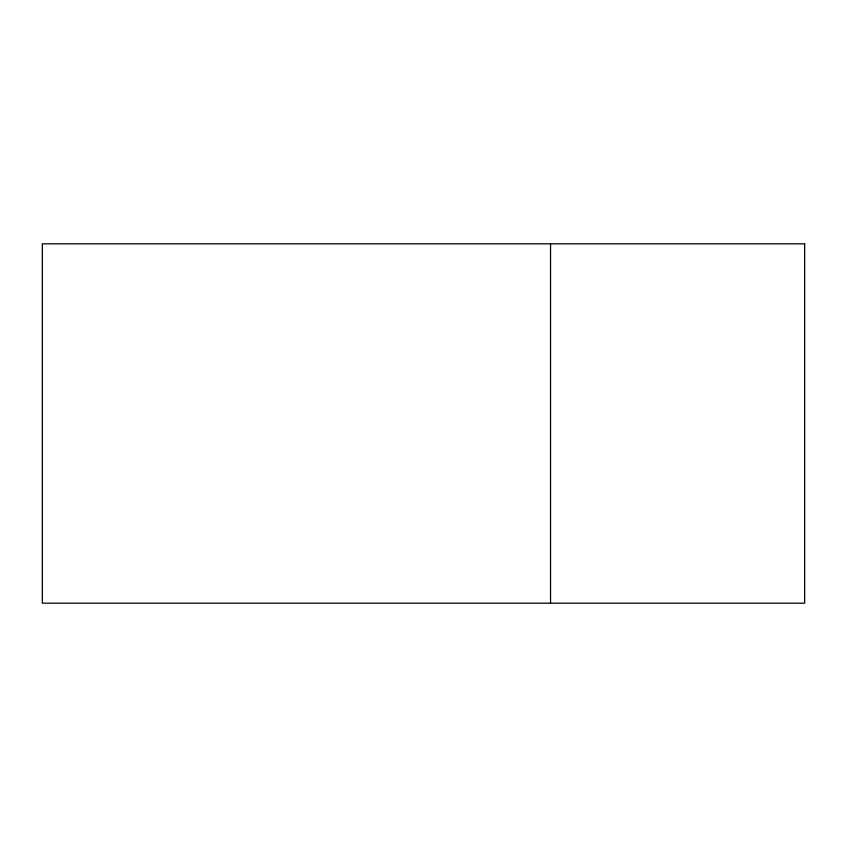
<?xml version="1.0" encoding="UTF-8"?>
<svg xmlns="http://www.w3.org/2000/svg" width="847" height="847" viewBox="0 0 847 847"><rect width="100%" height="100%" fill="white"/><g stroke="black" fill="none" stroke-linecap="round" stroke-linejoin="round"><path stroke-width="1.27" d="M550.55 243.82L550.55 603.18M804.65 243.82L42.35 243.82L42.35 603.18L804.65 603.18L804.65 243.82"/></g></svg>
